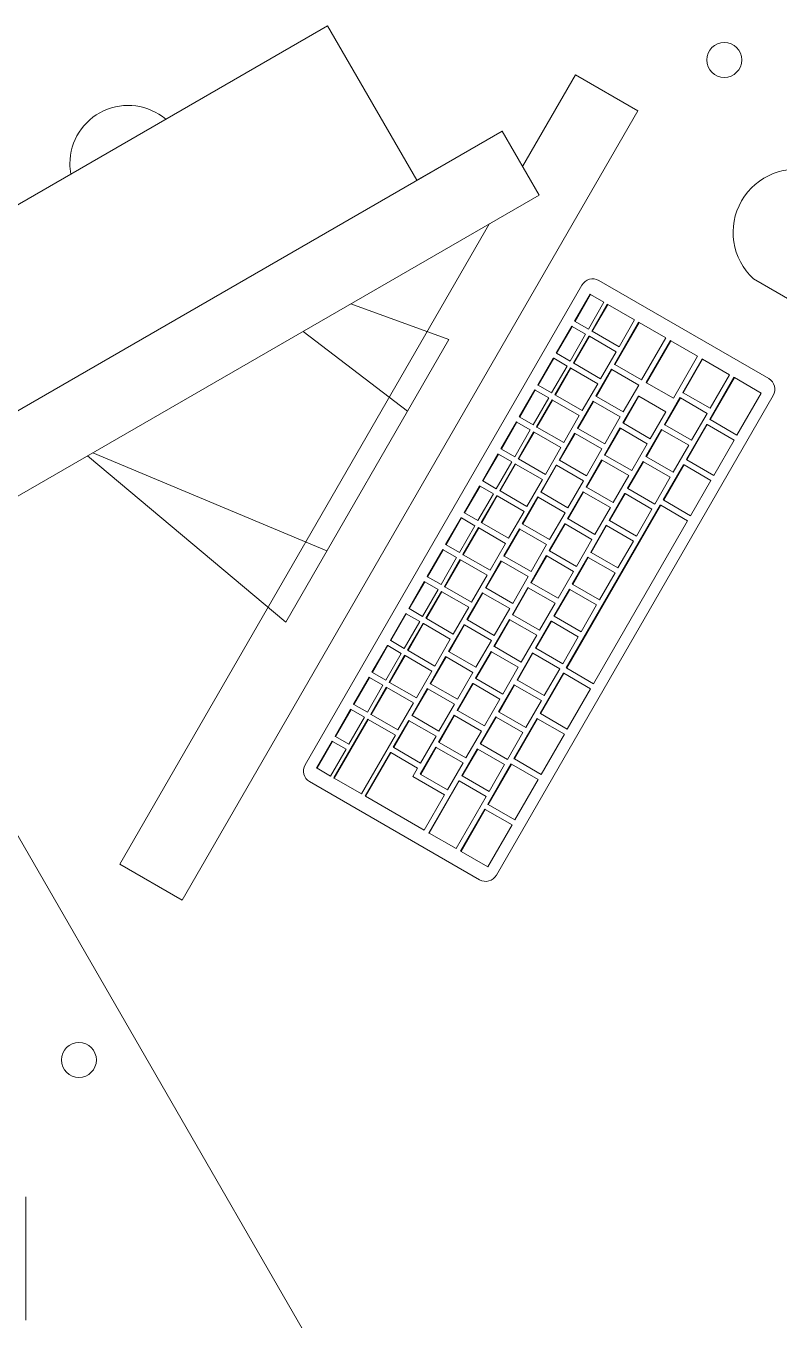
# Model space of a CAD drawing. Header units: millimetres. Extents: x 155927 to 326028, y -36033 to 97293.
# Drawn here: x 177183 to 177571, y 20202 to 20869 of the extents above; entities that cross this region are included whole.
import ezdxf

# ---------------------------------------------------------------- set-up
doc = ezdxf.new("R2010")
doc.units = ezdxf.units.MM
doc.header["$MEASUREMENT"] = 0
for name, color, linetype, lineweight in [('A-GENM', 8, 'CONTINUOUS', 9), ('E-ELEC-EQPM', 8, 'CONTINUOUS', 9), ('I-FURN', 8, 'CONTINUOUS', 9)]:
    doc.layers.add(name, color=color, linetype=linetype, lineweight=lineweight)

msp = doc.modelspace()

# ---------------------------------------------------------------- linework, layer by layer
at = {"layer": 'A-GENM'}
for p, q in [((177326.99, 20488.23), (177469.76, 20735.51)), ((177478.43, 20737.83), (177566.04, 20687.25)), ((177558.16, 20738.71), (177613.15, 20706.96)), ((177465.94, 20716.93), (177473.94, 20730.78)), ((177474.18, 20730.64), (177466.18, 20716.79)), ((177473.09, 20712.8), (177481.09, 20726.65)), ((177474.18, 20730.64), (177473.94, 20730.78)), ((177481.09, 20726.65), (177474.18, 20730.64)), ((177474.81, 20711.81), (177482.81, 20725.66)), ((177483.05, 20725.52), (177475.05, 20711.67)), ((177483.05, 20725.52), (177482.81, 20725.66)), ((177496.87, 20717.54), (177483.05, 20725.52)), ((177456.44, 20700.47), (177464.44, 20714.33)), ((177464.68, 20714.19), (177456.68, 20700.33)), ((177464.68, 20714.19), (177464.44, 20714.33)), ((177471.59, 20710.2), (177464.68, 20714.19)), ((177466.18, 20716.79), (177465.94, 20716.93)), ((177466.18, 20716.79), (177473.09, 20712.8)), ((177486.46, 20694.69), (177498.96, 20716.34)), ((177499.2, 20716.2), (177486.7, 20694.55)), ((177488.87, 20703.69), (177496.87, 20717.54)), ((177499.2, 20716.2), (177498.96, 20716.34)), ((177513, 20708.23), (177499.2, 20716.2)), ((177463.59, 20696.34), (177471.59, 20710.2)), ((177465.31, 20695.35), (177473.31, 20709.21)), ((177473.55, 20709.07), (177465.55, 20695.21)), ((177473.55, 20709.07), (177473.31, 20709.21)), ((177487.37, 20701.09), (177473.55, 20709.07)), ((177475.05, 20711.67), (177474.81, 20711.81)), ((177475.05, 20711.67), (177488.87, 20703.69)), ((177500.5, 20686.58), (177513, 20708.23)), ((177502.85, 20685.22), (177515.35, 20706.87)), ((177515.59, 20706.74), (177503.09, 20685.08)), ((177515.59, 20706.74), (177515.35, 20706.87)), ((177529.4, 20698.77), (177515.59, 20706.74)), ((177456.68, 20700.33), (177456.44, 20700.47)), ((177456.68, 20700.33), (177463.59, 20696.34)), ((177479.37, 20687.23), (177487.37, 20701.09)), ((177446.94, 20684.02), (177454.94, 20697.87)), ((177455.18, 20697.73), (177447.18, 20683.88)), ((177454.09, 20679.89), (177462.09, 20693.74)), ((177455.18, 20697.73), (177454.94, 20697.87)), ((177462.09, 20693.74), (177455.18, 20697.73)), ((177465.55, 20695.21), (177465.31, 20695.35)), ((177465.55, 20695.21), (177479.37, 20687.23)), ((177486.7, 20694.55), (177486.46, 20694.69)), ((177486.7, 20694.55), (177500.5, 20686.58)), ((177516.9, 20677.11), (177529.4, 20698.77)), ((177521.75, 20680.09), (177531.75, 20697.41)), ((177531.98, 20697.27), (177521.98, 20679.95)), ((177531.98, 20697.27), (177531.75, 20697.41)), ((177545.79, 20689.3), (177531.98, 20697.27)), ((177455.81, 20678.9), (177463.81, 20692.75)), ((177464.05, 20692.62), (177456.05, 20678.76)), ((177464.05, 20692.62), (177463.81, 20692.75)), ((177477.87, 20684.63), (177464.05, 20692.62)), ((177476.96, 20678.23), (177484.96, 20692.09)), ((177485.2, 20691.95), (177477.2, 20678.09)), ((177485.2, 20691.95), (177484.96, 20692.09)), ((177499.02, 20683.97), (177485.2, 20691.95)), ((177535.64, 20666.3), (177548.14, 20687.95)), ((177535.79, 20671.98), (177545.79, 20689.3)), ((177548.38, 20687.81), (177535.88, 20666.16)), ((177548.38, 20687.81), (177548.14, 20687.95)), ((177562.18, 20679.84), (177548.38, 20687.81)), ((177437.44, 20667.56), (177445.44, 20681.42)), ((177445.68, 20681.28), (177437.68, 20667.42)), ((177445.68, 20681.28), (177445.44, 20681.42)), ((177452.59, 20677.29), (177445.68, 20681.28)), ((177447.18, 20683.88), (177446.94, 20684.02)), ((177447.18, 20683.88), (177454.09, 20679.89)), ((177469.87, 20670.78), (177477.87, 20684.63)), ((177491.02, 20670.11), (177499.02, 20683.97)), ((177503.09, 20685.08), (177502.85, 20685.22)), ((177503.09, 20685.08), (177516.9, 20677.11)), ((177521.98, 20679.95), (177521.75, 20680.09)), ((177521.98, 20679.95), (177535.79, 20671.98)), ((177549.68, 20658.19), (177562.18, 20679.84)), ((177568.37, 20678.58), (177425.6, 20431.29)), ((177444.59, 20663.43), (177452.59, 20677.29)), ((177446.31, 20662.44), (177454.31, 20676.3)), ((177454.55, 20676.16), (177446.55, 20662.3)), ((177454.55, 20676.16), (177454.31, 20676.3)), ((177468.37, 20668.18), (177454.55, 20676.16)), ((177456.05, 20678.76), (177455.81, 20678.9)), ((177456.05, 20678.76), (177469.87, 20670.78)), ((177467.46, 20661.78), (177475.46, 20675.63)), ((177475.7, 20675.5), (177467.7, 20661.64)), ((177475.7, 20675.5), (177475.46, 20675.63)), ((177489.52, 20667.52), (177475.7, 20675.5)), ((177477.2, 20678.09), (177476.96, 20678.23)), ((177477.2, 20678.09), (177491.02, 20670.11)), ((177490.85, 20664.44), (177498.85, 20678.29)), ((177499.09, 20678.16), (177491.09, 20664.3)), ((177499.09, 20678.16), (177498.85, 20678.29)), ((177512.92, 20670.18), (177499.09, 20678.16)), ((177512.25, 20663.63), (177520.25, 20677.49)), ((177520.48, 20677.35), (177512.48, 20663.5)), ((177520.48, 20677.35), (177520.25, 20677.49)), ((177534.31, 20669.37), (177520.48, 20677.35)), ((177437.68, 20667.42), (177437.44, 20667.56)), ((177437.68, 20667.42), (177444.59, 20663.43)), ((177460.37, 20654.32), (177468.37, 20668.18)), ((177481.52, 20653.66), (177489.52, 20667.52)), ((177504.92, 20656.32), (177512.92, 20670.18)), ((177526.31, 20655.52), (177534.31, 20669.37)), ((177535.88, 20666.16), (177535.64, 20666.3)), ((177535.88, 20666.16), (177549.68, 20658.19)), ((177427.94, 20651.11), (177435.94, 20664.96)), ((177436.18, 20664.83), (177428.18, 20650.97)), ((177435.09, 20646.98), (177443.09, 20660.84)), ((177436.18, 20664.83), (177435.94, 20664.96)), ((177443.09, 20660.84), (177436.18, 20664.83)), ((177436.81, 20645.99), (177444.81, 20659.84)), ((177445.05, 20659.71), (177437.05, 20645.85)), ((177445.05, 20659.71), (177444.81, 20659.84)), ((177458.87, 20651.73), (177445.05, 20659.71)), ((177446.55, 20662.3), (177446.31, 20662.44)), ((177446.55, 20662.3), (177460.37, 20654.32)), ((177467.7, 20661.64), (177467.46, 20661.78)), ((177467.7, 20661.64), (177481.52, 20653.66)), ((177481.35, 20647.98), (177489.35, 20661.84)), ((177489.59, 20661.7), (177481.59, 20647.85)), ((177489.59, 20661.7), (177489.35, 20661.84)), ((177503.42, 20653.72), (177489.59, 20661.7)), ((177491.09, 20664.3), (177490.85, 20664.44)), ((177491.09, 20664.3), (177504.92, 20656.32)), ((177502.75, 20647.18), (177510.75, 20661.04)), ((177510.98, 20660.9), (177502.98, 20647.04)), ((177510.98, 20660.9), (177510.75, 20661.04)), ((177524.81, 20652.92), (177510.98, 20660.9)), ((177512.48, 20663.5), (177512.25, 20663.63)), ((177512.48, 20663.5), (177526.31, 20655.52)), ((177523.64, 20645.51), (177534.14, 20663.7)), ((177534.38, 20663.56), (177523.88, 20645.37)), ((177534.38, 20663.56), (177534.14, 20663.7)), ((177548.18, 20655.59), (177534.38, 20663.56)), ((177457.96, 20645.32), (177465.96, 20659.18)), ((177466.2, 20659.04), (177458.2, 20645.18)), ((177466.2, 20659.04), (177465.96, 20659.18)), ((177480.02, 20651.06), (177466.2, 20659.04)), ((177495.42, 20639.87), (177503.42, 20653.72)), ((177516.81, 20639.06), (177524.81, 20652.92)), ((177537.68, 20637.4), (177548.18, 20655.59)), ((177418.44, 20634.65), (177426.44, 20648.51)), ((177426.68, 20648.37), (177418.68, 20634.51)), ((177426.68, 20648.37), (177426.44, 20648.51)), ((177433.59, 20644.38), (177426.68, 20648.37)), ((177428.18, 20650.97), (177427.94, 20651.11)), ((177428.18, 20650.97), (177435.09, 20646.98)), ((177450.87, 20637.87), (177458.87, 20651.73)), ((177472.02, 20637.2), (177480.02, 20651.06)), ((177481.59, 20647.85), (177481.35, 20647.98)), ((177481.59, 20647.85), (177495.42, 20639.87)), ((177502.98, 20647.04), (177502.75, 20647.18)), ((177502.98, 20647.04), (177516.81, 20639.06)), ((177425.59, 20630.52), (177433.59, 20644.38)), ((177427.31, 20629.53), (177435.31, 20643.39)), ((177435.55, 20643.25), (177427.55, 20629.4)), ((177435.55, 20643.25), (177435.31, 20643.39)), ((177449.37, 20635.27), (177435.55, 20643.25)), ((177437.05, 20645.85), (177436.81, 20645.99)), ((177437.05, 20645.85), (177450.87, 20637.87)), ((177448.46, 20628.87), (177456.46, 20642.73)), ((177456.7, 20642.59), (177448.7, 20628.73)), ((177456.7, 20642.59), (177456.46, 20642.73)), ((177470.52, 20634.61), (177456.7, 20642.59)), ((177458.2, 20645.18), (177457.96, 20645.32)), ((177458.2, 20645.18), (177472.02, 20637.2)), ((177471.85, 20631.53), (177479.85, 20645.39)), ((177480.09, 20645.25), (177472.09, 20631.39)), ((177480.09, 20645.25), (177479.85, 20645.39)), ((177493.92, 20637.27), (177480.09, 20645.25)), ((177493.25, 20630.73), (177501.25, 20644.58)), ((177501.48, 20644.44), (177493.48, 20630.59)), ((177501.48, 20644.44), (177501.25, 20644.58)), ((177515.31, 20636.46), (177501.48, 20644.44)), ((177511.64, 20624.73), (177522.14, 20642.91)), ((177522.38, 20642.77), (177511.88, 20624.59)), ((177522.38, 20642.77), (177522.14, 20642.91)), ((177536.18, 20634.8), (177522.38, 20642.77)), ((177523.88, 20645.37), (177523.64, 20645.51)), ((177523.88, 20645.37), (177537.68, 20637.4)), ((177418.68, 20634.51), (177418.44, 20634.65)), ((177418.68, 20634.51), (177425.59, 20630.52)), ((177441.37, 20621.42), (177449.37, 20635.27)), ((177462.52, 20620.75), (177470.52, 20634.61)), ((177485.92, 20623.41), (177493.92, 20637.27)), ((177507.31, 20622.61), (177515.31, 20636.46)), ((177525.68, 20616.62), (177536.18, 20634.8)), ((177408.94, 20618.2), (177416.94, 20632.05)), ((177417.18, 20631.92), (177409.18, 20618.06)), ((177416.09, 20614.07), (177424.09, 20627.93)), ((177417.18, 20631.92), (177416.94, 20632.05)), ((177424.09, 20627.93), (177417.18, 20631.92)), ((177417.81, 20613.08), (177425.81, 20626.94)), ((177426.05, 20626.8), (177418.05, 20612.94)), ((177426.05, 20626.8), (177425.81, 20626.94)), ((177439.87, 20618.82), (177426.05, 20626.8)), ((177427.55, 20629.4), (177427.31, 20629.53)), ((177427.55, 20629.4), (177441.37, 20621.42)), ((177438.96, 20612.41), (177446.96, 20626.27)), ((177447.2, 20626.13), (177439.2, 20612.28)), ((177447.2, 20626.13), (177446.96, 20626.27)), ((177461.02, 20618.15), (177447.2, 20626.13)), ((177448.7, 20628.73), (177448.46, 20628.87)), ((177448.7, 20628.73), (177462.52, 20620.75)), ((177462.35, 20615.07), (177470.35, 20628.93)), ((177470.59, 20628.79), (177462.59, 20614.94)), ((177470.59, 20628.79), (177470.35, 20628.93)), ((177484.42, 20620.81), (177470.59, 20628.79)), ((177472.09, 20631.39), (177471.85, 20631.53)), ((177472.09, 20631.39), (177485.92, 20623.41)), ((177483.75, 20614.27), (177491.75, 20628.13)), ((177491.98, 20627.99), (177483.98, 20614.13)), ((177491.98, 20627.99), (177491.75, 20628.13)), ((177505.81, 20620.01), (177491.98, 20627.99)), ((177493.48, 20630.59), (177493.25, 20630.73)), ((177493.48, 20630.59), (177507.31, 20622.61)), ((177461.64, 20538.12), (177510.14, 20622.13)), ((177510.38, 20621.99), (177461.88, 20537.99)), ((177476.42, 20606.96), (177484.42, 20620.81)), ((177497.81, 20606.15), (177505.81, 20620.01)), ((177510.38, 20621.99), (177510.14, 20622.13)), ((177524.18, 20614.02), (177510.38, 20621.99)), ((177511.88, 20624.59), (177511.64, 20624.73)), ((177511.88, 20624.59), (177525.68, 20616.62)), ((177399.44, 20601.74), (177407.44, 20615.6)), ((177407.68, 20615.46), (177399.68, 20601.61)), ((177407.68, 20615.46), (177407.44, 20615.6)), ((177414.59, 20611.47), (177407.68, 20615.46)), ((177409.18, 20618.06), (177408.94, 20618.2)), ((177409.18, 20618.06), (177416.09, 20614.07)), ((177418.05, 20612.94), (177417.81, 20613.08)), ((177418.05, 20612.94), (177431.87, 20604.96)), ((177431.87, 20604.96), (177439.87, 20618.82)), ((177453.02, 20604.3), (177461.02, 20618.15)), ((177462.59, 20614.94), (177462.35, 20615.07)), ((177462.59, 20614.94), (177476.42, 20606.96)), ((177475.68, 20530.02), (177524.18, 20614.02)), ((177483.98, 20614.13), (177483.75, 20614.27)), ((177483.98, 20614.13), (177497.81, 20606.15)), ((177406.59, 20597.62), (177414.59, 20611.47)), ((177408.31, 20596.62), (177416.31, 20610.48)), ((177416.55, 20610.34), (177408.55, 20596.49)), ((177416.55, 20610.34), (177416.31, 20610.48)), ((177430.37, 20602.36), (177416.55, 20610.34)), ((177429.46, 20595.96), (177437.46, 20609.82)), ((177437.7, 20609.68), (177429.7, 20595.82)), ((177437.7, 20609.68), (177437.46, 20609.82)), ((177451.52, 20601.7), (177437.7, 20609.68)), ((177439.2, 20612.28), (177438.96, 20612.41)), ((177439.2, 20612.28), (177453.02, 20604.3)), ((177452.85, 20598.62), (177460.85, 20612.48)), ((177461.09, 20612.34), (177453.09, 20598.48)), ((177461.09, 20612.34), (177460.85, 20612.48)), ((177474.92, 20604.36), (177461.09, 20612.34)), ((177474.25, 20597.82), (177482.25, 20611.67)), ((177482.48, 20611.53), (177474.48, 20597.68)), ((177482.48, 20611.53), (177482.25, 20611.67)), ((177496.31, 20603.55), (177482.48, 20611.53)), ((177399.68, 20601.61), (177399.44, 20601.74)), ((177399.68, 20601.61), (177406.59, 20597.62)), ((177422.37, 20588.51), (177430.37, 20602.36)), ((177443.52, 20587.84), (177451.52, 20601.7)), ((177466.92, 20590.5), (177474.92, 20604.36)), ((177488.31, 20589.7), (177496.31, 20603.55)), ((177389.94, 20585.29), (177397.94, 20599.15)), ((177398.18, 20599.01), (177390.18, 20585.15)), ((177397.09, 20581.16), (177405.09, 20595.02)), ((177398.18, 20599.01), (177397.94, 20599.15)), ((177405.09, 20595.02), (177398.18, 20599.01)), ((177398.81, 20580.17), (177406.81, 20594.03)), ((177407.05, 20593.89), (177399.05, 20580.03)), ((177407.05, 20593.89), (177406.81, 20594.03)), ((177420.87, 20585.91), (177407.05, 20593.89)), ((177408.55, 20596.49), (177408.31, 20596.62)), ((177408.55, 20596.49), (177422.37, 20588.51)), ((177419.96, 20579.51), (177427.96, 20593.36)), ((177428.2, 20593.22), (177420.2, 20579.37)), ((177428.2, 20593.22), (177427.96, 20593.36)), ((177442.02, 20585.24), (177428.2, 20593.22)), ((177429.7, 20595.82), (177429.46, 20595.96)), ((177429.7, 20595.82), (177443.52, 20587.84)), ((177443.35, 20582.17), (177451.35, 20596.02)), ((177451.59, 20595.88), (177443.59, 20582.03)), ((177451.59, 20595.88), (177451.35, 20596.02)), ((177465.42, 20587.9), (177451.59, 20595.88)), ((177453.09, 20598.48), (177452.85, 20598.62)), ((177453.09, 20598.48), (177466.92, 20590.5)), ((177464.75, 20581.36), (177472.75, 20595.22)), ((177472.98, 20595.08), (177464.98, 20581.22)), ((177472.98, 20595.08), (177472.75, 20595.22)), ((177486.81, 20587.1), (177472.98, 20595.08)), ((177474.48, 20597.68), (177474.25, 20597.82)), ((177474.48, 20597.68), (177488.31, 20589.7)), ((177457.42, 20574.05), (177465.42, 20587.9)), ((177478.81, 20573.24), (177486.81, 20587.1)), ((177380.44, 20568.84), (177388.44, 20582.69)), ((177388.68, 20582.55), (177380.68, 20568.7)), ((177388.68, 20582.55), (177388.44, 20582.69)), ((177395.59, 20578.56), (177388.68, 20582.55)), ((177390.18, 20585.15), (177389.94, 20585.29)), ((177390.18, 20585.15), (177397.09, 20581.16)), ((177399.05, 20580.03), (177398.81, 20580.17)), ((177399.05, 20580.03), (177412.87, 20572.05)), ((177412.87, 20572.05), (177420.87, 20585.91)), ((177420.2, 20579.37), (177419.96, 20579.51)), ((177433.85, 20565.71), (177441.85, 20579.57)), ((177434.02, 20571.39), (177442.02, 20585.24)), ((177442.09, 20579.43), (177434.09, 20565.57)), ((177442.09, 20579.43), (177441.85, 20579.57)), ((177455.92, 20571.45), (177442.09, 20579.43)), ((177443.59, 20582.03), (177443.35, 20582.17)), ((177443.59, 20582.03), (177457.42, 20574.05)), ((177464.98, 20581.22), (177464.75, 20581.36)), ((177464.98, 20581.22), (177478.81, 20573.24)), ((177387.59, 20564.71), (177395.59, 20578.56)), ((177389.31, 20563.72), (177397.31, 20577.57)), ((177397.55, 20577.43), (177389.55, 20563.58)), ((177397.55, 20577.43), (177397.31, 20577.57)), ((177411.37, 20569.45), (177397.55, 20577.43)), ((177410.46, 20563.05), (177418.46, 20576.91)), ((177418.7, 20576.77), (177410.7, 20562.91)), ((177418.7, 20576.77), (177418.46, 20576.91)), ((177432.52, 20568.79), (177418.7, 20576.77)), ((177420.2, 20579.37), (177434.02, 20571.39)), ((177455.25, 20564.91), (177463.25, 20578.76)), ((177463.48, 20578.63), (177455.48, 20564.77)), ((177463.48, 20578.63), (177463.25, 20578.76)), ((177477.31, 20570.65), (177463.48, 20578.63)), ((177370.94, 20552.38), (177378.94, 20566.24)), ((177379.18, 20566.1), (177371.18, 20552.24)), ((177379.18, 20566.1), (177378.94, 20566.24)), ((177386.09, 20562.11), (177379.18, 20566.1)), ((177380.68, 20568.7), (177380.44, 20568.84)), ((177380.68, 20568.7), (177387.59, 20564.71)), ((177403.37, 20555.6), (177411.37, 20569.45)), ((177424.52, 20554.93), (177432.52, 20568.79)), ((177447.92, 20557.59), (177455.92, 20571.45)), ((177469.31, 20556.79), (177477.31, 20570.65)), ((177378.09, 20548.25), (177386.09, 20562.11)), ((177379.81, 20547.26), (177387.81, 20561.12)), ((177388.05, 20560.98), (177380.05, 20547.12)), ((177388.05, 20560.98), (177387.81, 20561.12)), ((177401.87, 20553), (177388.05, 20560.98)), ((177389.55, 20563.58), (177389.31, 20563.72)), ((177389.55, 20563.58), (177403.37, 20555.6)), ((177400.96, 20546.6), (177408.96, 20560.45)), ((177409.2, 20560.31), (177401.2, 20546.46)), ((177409.2, 20560.31), (177408.96, 20560.45)), ((177423.02, 20552.33), (177409.2, 20560.31)), ((177410.7, 20562.91), (177410.46, 20563.05)), ((177410.7, 20562.91), (177424.52, 20554.93)), ((177424.35, 20549.26), (177432.35, 20563.11)), ((177432.59, 20562.97), (177424.59, 20549.12)), ((177432.59, 20562.97), (177432.35, 20563.11)), ((177446.42, 20554.99), (177432.59, 20562.97)), ((177434.09, 20565.57), (177433.85, 20565.71)), ((177434.09, 20565.57), (177447.92, 20557.59)), ((177445.75, 20548.45), (177453.75, 20562.31)), ((177453.98, 20562.17), (177445.98, 20548.31)), ((177453.98, 20562.17), (177453.75, 20562.31)), ((177467.81, 20554.19), (177453.98, 20562.17)), ((177455.48, 20564.77), (177455.25, 20564.91)), ((177455.48, 20564.77), (177469.31, 20556.79)), ((177393.87, 20539.14), (177401.87, 20553)), ((177438.42, 20541.14), (177446.42, 20554.99)), ((177459.81, 20540.33), (177467.81, 20554.19)), ((177361.44, 20535.93), (177369.44, 20549.78)), ((177369.68, 20549.64), (177361.68, 20535.79)), ((177369.68, 20549.64), (177369.44, 20549.78)), ((177376.59, 20545.65), (177369.68, 20549.64)), ((177371.18, 20552.24), (177370.94, 20552.38)), ((177371.18, 20552.24), (177378.09, 20548.25)), ((177380.05, 20547.12), (177379.81, 20547.26)), ((177380.05, 20547.12), (177393.87, 20539.14)), ((177401.2, 20546.46), (177400.96, 20546.6)), ((177401.2, 20546.46), (177415.02, 20538.48)), ((177414.85, 20532.8), (177422.85, 20546.66)), ((177415.02, 20538.48), (177423.02, 20552.33)), ((177423.09, 20546.52), (177415.09, 20532.66)), ((177423.09, 20546.52), (177422.85, 20546.66)), ((177436.92, 20538.54), (177423.09, 20546.52)), ((177424.59, 20549.12), (177424.35, 20549.26)), ((177424.59, 20549.12), (177438.42, 20541.14)), ((177445.98, 20548.31), (177445.75, 20548.45)), ((177445.98, 20548.31), (177459.81, 20540.33)), ((177368.59, 20531.8), (177376.59, 20545.65)), ((177370.31, 20530.81), (177378.31, 20544.66)), ((177378.55, 20544.53), (177370.55, 20530.67)), ((177378.55, 20544.53), (177378.31, 20544.66)), ((177392.37, 20536.54), (177378.55, 20544.53)), ((177391.46, 20530.14), (177399.46, 20544)), ((177399.7, 20543.86), (177391.7, 20530)), ((177399.7, 20543.86), (177399.46, 20544)), ((177413.52, 20535.88), (177399.7, 20543.86)), ((177436.25, 20532), (177444.25, 20545.86)), ((177444.48, 20545.72), (177436.48, 20531.86)), ((177444.48, 20545.72), (177444.25, 20545.86)), ((177458.31, 20537.74), (177444.48, 20545.72)), ((177351.94, 20519.47), (177359.94, 20533.33)), ((177360.18, 20533.19), (177352.18, 20519.33)), ((177360.18, 20533.19), (177359.94, 20533.33)), ((177367.09, 20529.2), (177360.18, 20533.19)), ((177361.68, 20535.79), (177361.44, 20535.93)), ((177361.68, 20535.79), (177368.59, 20531.8)), ((177384.37, 20522.69), (177392.37, 20536.54)), ((177405.52, 20522.02), (177413.52, 20535.88)), ((177415.09, 20532.66), (177414.85, 20532.8)), ((177428.92, 20524.68), (177436.92, 20538.54)), ((177448.14, 20514.74), (177460.14, 20535.53)), ((177460.38, 20535.39), (177448.38, 20514.6)), ((177450.31, 20523.88), (177458.31, 20537.74)), ((177460.38, 20535.39), (177460.14, 20535.53)), ((177474.18, 20527.42), (177460.38, 20535.39)), ((177461.88, 20537.99), (177461.64, 20538.12)), ((177461.88, 20537.99), (177475.68, 20530.02)), ((177359.09, 20515.34), (177367.09, 20529.2)), ((177360.81, 20514.35), (177368.81, 20528.21)), ((177369.05, 20528.07), (177361.05, 20514.21)), ((177369.05, 20528.07), (177368.81, 20528.21)), ((177382.87, 20520.09), (177369.05, 20528.07)), ((177370.55, 20530.67), (177370.31, 20530.81)), ((177370.55, 20530.67), (177384.37, 20522.69)), ((177381.96, 20513.69), (177389.96, 20527.54)), ((177390.2, 20527.41), (177382.2, 20513.55)), ((177390.2, 20527.41), (177389.96, 20527.54)), ((177404.02, 20519.43), (177390.2, 20527.41)), ((177391.7, 20530), (177391.46, 20530.14)), ((177391.7, 20530), (177405.52, 20522.02)), ((177405.35, 20516.35), (177413.35, 20530.2)), ((177413.59, 20530.07), (177405.59, 20516.21)), ((177413.59, 20530.07), (177413.35, 20530.2)), ((177427.42, 20522.09), (177413.59, 20530.07)), ((177415.09, 20532.66), (177428.92, 20524.68)), ((177426.75, 20515.54), (177434.75, 20529.4)), ((177434.98, 20529.26), (177426.98, 20515.41)), ((177434.98, 20529.26), (177434.75, 20529.4)), ((177448.81, 20521.28), (177434.98, 20529.26)), ((177436.48, 20531.86), (177436.25, 20532)), ((177436.48, 20531.86), (177450.31, 20523.88)), ((177462.18, 20506.63), (177474.18, 20527.42)), ((177352.18, 20519.33), (177351.94, 20519.47)), ((177374.87, 20506.23), (177382.87, 20520.09)), ((177396.02, 20505.57), (177404.02, 20519.43)), ((177419.42, 20508.23), (177427.42, 20522.09)), ((177440.81, 20507.43), (177448.81, 20521.28)), ((177342.44, 20503.02), (177350.44, 20516.87)), ((177350.68, 20516.74), (177342.68, 20502.88)), ((177349.59, 20498.89), (177357.59, 20512.74)), ((177350.68, 20516.74), (177350.44, 20516.87)), ((177357.59, 20512.74), (177350.68, 20516.74)), ((177352.18, 20519.33), (177359.09, 20515.34)), ((177361.05, 20514.21), (177360.81, 20514.35)), ((177361.05, 20514.21), (177374.87, 20506.23)), ((177382.2, 20513.55), (177381.96, 20513.69)), ((177382.2, 20513.55), (177396.02, 20505.57)), ((177395.85, 20499.89), (177403.85, 20513.75)), ((177404.09, 20513.61), (177396.09, 20499.76)), ((177404.09, 20513.61), (177403.85, 20513.75)), ((177417.92, 20505.63), (177404.09, 20513.61)), ((177405.59, 20516.21), (177405.35, 20516.35)), ((177405.59, 20516.21), (177419.42, 20508.23)), ((177417.25, 20499.09), (177425.25, 20512.95)), ((177425.48, 20512.81), (177417.48, 20498.95)), ((177425.48, 20512.81), (177425.25, 20512.95)), ((177439.31, 20504.83), (177425.48, 20512.81)), ((177426.98, 20515.41), (177426.75, 20515.54)), ((177426.98, 20515.41), (177440.81, 20507.43)), ((177448.38, 20514.6), (177448.14, 20514.74)), ((177448.38, 20514.6), (177462.18, 20506.63)), ((177341.81, 20481.44), (177359.31, 20511.75)), ((177359.55, 20511.62), (177342.05, 20481.31)), ((177359.55, 20511.62), (177359.31, 20511.75)), ((177373.61, 20503.5), (177359.55, 20511.62)), ((177372.46, 20497.23), (177380.46, 20511.09)), ((177380.7, 20510.95), (177372.7, 20497.09)), ((177380.7, 20510.95), (177380.46, 20511.09)), ((177394.52, 20502.97), (177380.7, 20510.95)), ((177434.64, 20491.36), (177446.64, 20512.14)), ((177446.88, 20512), (177434.88, 20491.22)), ((177446.88, 20512), (177446.64, 20512.14)), ((177460.68, 20504.03), (177446.88, 20512)), ((177332.94, 20486.56), (177340.94, 20500.42)), ((177341.18, 20500.28), (177333.18, 20486.42)), ((177341.18, 20500.28), (177340.94, 20500.42)), ((177348.09, 20496.29), (177341.18, 20500.28)), ((177342.68, 20502.88), (177342.44, 20503.02)), ((177342.68, 20502.88), (177349.59, 20498.89)), ((177356.11, 20473.19), (177373.61, 20503.5)), ((177386.52, 20489.11), (177394.52, 20502.97)), ((177396.09, 20499.76), (177395.85, 20499.89)), ((177396.09, 20499.76), (177409.92, 20491.77)), ((177409.92, 20491.77), (177417.92, 20505.63)), ((177431.31, 20490.97), (177439.31, 20504.83)), ((177448.68, 20483.25), (177460.68, 20504.03)), ((177340.09, 20482.43), (177348.09, 20496.29)), ((177357.96, 20472.12), (177370.96, 20494.63)), ((177371.2, 20494.5), (177358.2, 20471.98)), ((177371.2, 20494.5), (177370.96, 20494.63)), ((177385.02, 20486.52), (177371.2, 20494.5)), ((177372.7, 20497.09), (177372.46, 20497.23)), ((177372.7, 20497.09), (177386.52, 20489.11)), ((177386.35, 20483.44), (177394.35, 20497.3)), ((177394.59, 20497.16), (177386.59, 20483.3)), ((177394.59, 20497.16), (177394.35, 20497.3)), ((177408.42, 20489.18), (177394.59, 20497.16)), ((177407.75, 20482.64), (177415.75, 20496.49)), ((177415.98, 20496.35), (177407.98, 20482.5)), ((177415.98, 20496.35), (177415.75, 20496.49)), ((177429.81, 20488.37), (177415.98, 20496.35)), ((177417.48, 20498.95), (177417.25, 20499.09)), ((177417.48, 20498.95), (177431.31, 20490.97)), ((177333.18, 20486.42), (177332.94, 20486.56)), ((177333.18, 20486.42), (177340.09, 20482.43)), ((177382.52, 20482.19), (177385.02, 20486.52)), ((177400.42, 20475.32), (177408.42, 20489.18)), ((177421.14, 20467.98), (177433.14, 20488.76)), ((177433.38, 20488.62), (177421.38, 20467.84)), ((177421.81, 20474.52), (177429.81, 20488.37)), ((177433.38, 20488.62), (177433.14, 20488.76)), ((177447.18, 20480.65), (177433.38, 20488.62)), ((177434.88, 20491.22), (177434.64, 20491.36)), ((177434.88, 20491.22), (177448.68, 20483.25)), ((177416.93, 20428.97), (177329.31, 20479.55)), ((177342.05, 20481.31), (177341.81, 20481.44)), ((177342.05, 20481.31), (177356.11, 20473.19)), ((177398.92, 20472.72), (177382.52, 20482.19)), ((177386.59, 20483.3), (177386.35, 20483.44)), ((177386.59, 20483.3), (177400.42, 20475.32)), ((177390.75, 20453.19), (177406.25, 20480.04)), ((177406.48, 20479.9), (177390.98, 20453.05)), ((177406.48, 20479.9), (177406.25, 20480.04)), ((177420.31, 20471.92), (177406.48, 20479.9)), ((177407.98, 20482.5), (177407.75, 20482.64)), ((177407.98, 20482.5), (177421.81, 20474.52)), ((177435.18, 20459.87), (177447.18, 20480.65)), ((177388.42, 20454.54), (177398.92, 20472.72)), ((177358.2, 20471.98), (177357.96, 20472.12)), ((177358.2, 20471.98), (177388.42, 20454.54)), ((177404.81, 20445.07), (177420.31, 20471.92)), ((177421.38, 20467.84), (177421.14, 20467.98)), ((177421.38, 20467.84), (177435.18, 20459.87)), ((177407.14, 20443.73), (177419.64, 20465.38)), ((177419.88, 20465.24), (177407.38, 20443.59)), ((177419.88, 20465.24), (177419.64, 20465.38)), ((177433.68, 20457.27), (177419.88, 20465.24)), ((177390.98, 20453.05), (177390.75, 20453.19)), ((177390.98, 20453.05), (177404.81, 20445.07)), ((177421.18, 20435.62), (177433.68, 20457.27)), ((177407.38, 20443.59), (177407.14, 20443.73)), ((177407.38, 20443.59), (177421.18, 20435.62)), ((177183, 20202), (177183, 20265.5))]:
    msp.add_line(p, q, dxfattribs=at)
for centre, radius, start, end in [((177580.22, 20762.63), 32.54, 72.68038, 227.31962), ((177475.26, 20732.33), 6.35, 60, 150), ((177562.87, 20681.75), 6.35, 330, 60), ((177332.49, 20485.05), 6.35, 150, 240), ((177420.1, 20434.47), 6.35, 240, 330)]:
    msp.add_arc(centre, radius, start, end, dxfattribs=at)
at = {"layer": 'E-ELEC-EQPM'}
for p, q in [((177338.6, 20869.08), (176733.77, 20519.88)), ((177338.6, 20869.08), (176733.77, 20519.88)), ((177384.55, 20789.49), (177338.6, 20869.08)), ((177384.55, 20789.49), (177338.6, 20869.08)), ((177428.55, 20814.89), (176735.73, 20414.89)), ((177428.55, 20814.89), (177384.55, 20789.49)), ((177447.6, 20781.89), (177428.55, 20814.89)), ((177447.6, 20781.89), (177428.55, 20814.89)), ((176754.78, 20381.89), (177447.6, 20781.89)), ((176754.78, 20381.89), (177447.6, 20781.89))]:
    msp.add_line(p, q, dxfattribs=at)
at = {"layer": 'I-FURN'}
for p, q in [((177439.11, 20796.59), (177466.41, 20843.88)), ((177466.41, 20843.88), (177498.53, 20825.34)), ((177498.53, 20825.34), (177263.58, 20418.39)), ((177231.46, 20436.94), (177422.14, 20767.2)), ((177401.13, 20707.45), (177350.54, 20725.86)), ((177316.98, 20561.69), (177401.13, 20707.45)), ((177379.84, 20670.57), (177325.9, 20711.64)), ((177214.79, 20647.48), (177316.98, 20561.69)), ((177338.27, 20598.57), (177217.57, 20649.09)), ((177505.36, 19886.09), (177103.01, 20582.95)), ((177103.01, 20582.95), (177505.36, 19886.09)), ((177231.46, 20436.94), (177263.58, 20418.39))]:
    msp.add_line(p, q, dxfattribs=at)
for centre, radius, start, end in [((177543.13, 20851.54), 9, 0, 180), ((177543.13, 20851.54), 9, 180, 0), ((177235.71, 20798.07), 30, 49.73187, 180), ((177235.71, 20798.07), 30, 180, 190.26813), ((177210.35, 20336.08), 9, 0, 180), ((177210.35, 20336.08), 9, 180, 0)]:
    msp.add_arc(centre, radius, start, end, dxfattribs=at)

doc.saveas('drawing.dxf')
